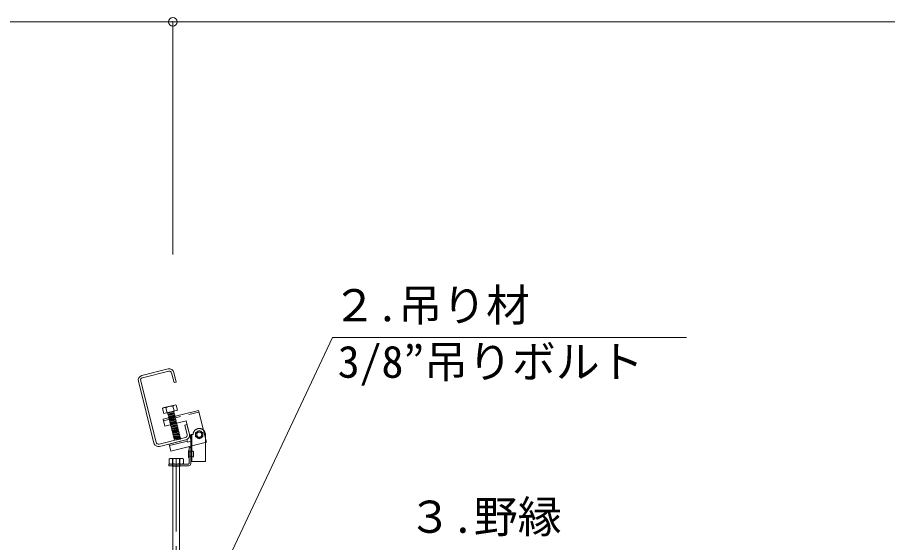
# Model space of a CAD drawing. Units: millimetres on the paper, enlarged 5 times, with parts at other scales. Extents: x -1379 to 1379, y -984 to 973.
# Drawn here: x -984.2 to -686.7, y -188.2 to -8.5 of the extents above; entities that cross this region are included whole.
import ezdxf
from ezdxf.enums import TextEntityAlignment as Align

# ---------------------------------------------------------------- set-up
doc = ezdxf.new("R2010")
doc.units = ezdxf.units.MM
doc.header["$LTSCALE"] = 5
doc.header["$PDMODE"] = 32
doc.header["$PDSIZE"] = 3
for name, pattern in [('CHAIN1', [8, 5, -1, 1, -1]), ('DASHED1', [1.8, 1.2, -0.6]), ('DASHED2', [3, 2, -1])]:
    doc.linetypes.add(name, pattern=pattern)
for name, color, linetype, lineweight in [('2-0_中心線', 3, 'Continuous', 18), ('2-1_中線', 7, 'Continuous', 18), ('2-2_太線１', 3, 'Continuous', 18), ('2-4_細線', 7, 'Continuous', 18), ('2-5_寸法', 4, 'Continuous', 9), ('2-6_文字', 7, 'Continuous', 18)]:
    doc.layers.add(name, color=color, linetype=linetype, lineweight=lineweight)
doc.styles.add('ＭＳ ゴシック', font='')
doc.styles.get('ＭＳ ゴシック').set_extended_font_data('MS Gothic')

msp = doc.modelspace()

# ---------------------------------------------------------------- linework, layer by layer
at = {"layer": '2-0_中心線', "color": 4, "linetype": 'CHAIN1', "lineweight": 9}
msp.add_line((-929.919, -159.381), (-929.919, -285.237), dxfattribs=at)
at = {"layer": '2-1_中線'}
for p, q in [((-941.67, -131.025), (-932.649, -128.762)), ((-941.475, -131.801), (-932.455, -129.538)), ((-931.484, -130.12), (-930.657, -133.418)), ((-930.708, -129.925), (-929.881, -133.223)), ((-937.528, -154.111), (-942.832, -132.966)), ((-936.753, -153.917), (-942.056, -132.772)), ((-929.881, -133.223), (-930.657, -133.418)), ((-926.231, -147.772), (-927.007, -147.967)), ((-926.18, -151.265), (-927.007, -147.967)), ((-925.404, -151.07), (-926.231, -147.772)), ((-925.404, -151.07), (-926.231, -147.772)), ((-935.782, -154.498), (-926.761, -152.235)), ((-935.587, -155.274), (-926.567, -153.011)), ((-924.919, -154.356), (-924.919, -160.381)), ((-925.744, -158.994), (-925.744, -156.769)), ((-925.494, -158.994), (-925.494, -156.769)), ((-932.373, -159.581), (-932.027, -159.381)), ((-932.373, -159.581), (-932.373, -161.106)), ((-931.146, -159.581), (-931.146, -161.106)), ((-928.693, -159.581), (-928.693, -161.106)), ((-927.466, -159.581), (-927.812, -159.381)), ((-927.466, -159.581), (-927.466, -161.106)), ((-932.373, -161.106), (-932.027, -161.306)), ((-927.466, -161.106), (-927.812, -161.306))]:
    msp.add_line(p, q, dxfattribs=at)
at = {"layer": '2-1_中線', "linetype": 'DASHED2'}
msp.add_line((-924.519, -151.231), (-924.519, -160.369), dxfattribs=at)
at = {"layer": '2-1_中線', "linetype": 'DASHED1'}
for p, q in [((-924.519, -157.131), (-925.494, -157.131)), ((-924.519, -158.706), (-924.519, -157.056)), ((-923.944, -158.706), (-923.944, -157.056)), ((-924.519, -158.631), (-925.494, -158.631))]:
    msp.add_line(p, q, dxfattribs=at)
at = {"layer": '2-1_中線'}
msp.add_lwpolyline([(-919.919, -151.231), (-919.919, -160.381), (-924.919, -160.381)], dxfattribs=at)
msp.add_circle((-922.019, -151.231), 0.875, dxfattribs=at)
for centre, radius, start, end in [((-932.26, -130.314), 1.6, 14.08137, 104.08137), ((-932.26, -130.314), 0.8, 14.08137, 104.08137), ((-941.28, -132.577), 1.6, 104.08137, 194.08137), ((-941.28, -132.577), 0.8, 104.08137, 194.08137), ((-926.956, -151.459), 0.8, 284.08137, 14.08137), ((-926.956, -151.459), 1.6, 284.08137, 14.08137), ((-922.019, -151.231), 2.1, 0, 33.55731), ((-935.977, -153.722), 1.6, 194.08137, 284.08137), ((-935.977, -153.722), 0.8, 194.08137, 284.08137), ((-925.619, -156.835), 0.142, 28.07249, 151.92751), ((-931.76, -160.569), 1.163, 58.15533, 118.15533), ((-929.919, -163.794), 4.388, 73.76424, 106.23576), ((-928.079, -160.569), 1.163, 61.84467, 121.84467), ((-925.619, -158.927), 0.142, 208.07249, 331.92751), ((-931.76, -160.118), 1.163, 241.84467, 301.84467), ((-929.919, -156.893), 4.388, 253.76424, 286.23576), ((-928.079, -160.118), 1.163, 238.15533, 298.15533)]:
    msp.add_arc(centre, radius, start, end, dxfattribs=at)
at = {"layer": '2-1_中線', "linetype": 'DASHED1'}
for centre, start, end in [((-924.232, -157.324), 43.00287, 136.99713), ((-924.232, -158.438), 223.00287, 316.99713)]:
    msp.add_arc(centre, 0.393, start, end, dxfattribs=at)
at = {"layer": '2-2_太線１'}
for p, q in [((-934.416, -145.948), (-922.287, -142.924)), ((-922.287, -142.924), (-919.565, -153.84)), ((-934.416, -145.948), (-933.811, -148.374)), ((-933.811, -148.374), (-926.534, -146.559)), ((-926.534, -146.559), (-924.81, -153.473)), ((-932.299, -154.438), (-926.138, -152.902)), ((-932.299, -154.438), (-931.694, -156.864)), ((-932.16, -154.996), (-926.095, -153.484)), ((-919.565, -153.84), (-931.694, -156.864)), ((-926.235, -152.926), (-926.023, -153.775)), ((-926.023, -153.775), (-924.81, -153.473)), ((-925.494, -155.631), (-924.919, -155.631)), ((-925.494, -161.131), (-925.494, -155.631)), ((-924.919, -161.131), (-924.919, -155.631)), ((-931.044, -159.381), (-931.044, -277.89)), ((-928.794, -159.381), (-928.794, -277.89)), ((-932.419, -161.881), (-932.419, -161.306)), ((-925.669, -161.306), (-932.419, -161.306)), ((-925.669, -161.881), (-932.419, -161.881))]:
    msp.add_line(p, q, dxfattribs=at)
at = {"layer": '2-2_太線１', "linetype": 'DASHED1'}
for p, q in [((-934.277, -146.506), (-922.148, -143.482)), ((-931.169, -162.006), (-931.169, -159.381)), ((-928.669, -162.006), (-928.669, -159.381))]:
    msp.add_line(p, q, dxfattribs=at)
at = {"layer": '2-2_太線１'}
msp.add_circle((-922.019, -151.231), 0.875, dxfattribs=at)
for radius in [0.75, 0.175]:
    msp.add_arc((-925.669, -161.131), radius, 270, 0, dxfattribs=at)
at = {"layer": '2-4_細線', "color": 4, "lineweight": 9}
for q in [(-929.918, -231.648), (-755.413, -117.933)]:
    msp.add_line((-876.445, -117.933), q, dxfattribs=at)
at = {"layer": '2-4_細線'}
for p, q in [((-934.601, -142.31), (-934.178, -144.008)), ((-934.601, -142.31), (-934.178, -144.008)), ((-930.526, -141.113), (-934.055, -141.993)), ((-930.526, -141.113), (-934.055, -141.993)), ((-933.425, -142.017), (-933.001, -143.715)), ((-933.425, -142.017), (-933.001, -143.715)), ((-931.072, -141.43), (-930.649, -143.128)), ((-931.072, -141.43), (-930.649, -143.128)), ((-932.78, -143.659), (-930.836, -143.32)), ((-932.746, -143.796), (-930.802, -143.456)), ((-932.678, -144.069), (-930.734, -143.729)), ((-932.644, -144.205), (-930.7, -143.865)), ((-932.576, -144.478), (-930.632, -144.138)), ((-932.542, -144.615), (-930.598, -144.275)), ((-932.44, -145.024), (-932.542, -145.194)), ((-932.542, -145.194), (-932.372, -145.297)), ((-932.474, -144.887), (-930.53, -144.548)), ((-932.474, -144.887), (-932.44, -145.024)), ((-932.44, -145.024), (-930.496, -144.684)), ((-932.372, -145.297), (-930.428, -144.957)), ((-932.372, -145.297), (-932.338, -145.433)), ((-930.733, -143.149), (-930.836, -143.32)), ((-930.53, -144.548), (-930.496, -144.684)), ((-931.726, -147.889), (-931.828, -148.06)), ((-931.828, -148.06), (-931.658, -148.162)), ((-931.734, -147.856), (-931.726, -147.889)), ((-931.726, -147.889), (-929.781, -147.549)), ((-931.658, -148.162), (-929.713, -147.822)), ((-931.624, -148.299), (-929.679, -147.959)), ((-931.555, -148.572), (-929.611, -148.232)), ((-931.521, -148.708), (-929.577, -148.368)), ((-931.453, -148.981), (-929.509, -148.641)), ((-930.291, -147.496), (-929.815, -147.413)), ((-929.79, -147.371), (-929.815, -147.413)), ((-929.815, -147.413), (-929.781, -147.549)), ((-931.419, -149.117), (-929.475, -148.777)), ((-931.351, -149.39), (-929.407, -149.05)), ((-931.215, -149.936), (-931.318, -150.106)), ((-931.318, -150.106), (-931.147, -150.209)), ((-931.317, -149.527), (-929.373, -149.187)), ((-931.249, -149.8), (-929.305, -149.46)), ((-931.249, -149.8), (-931.215, -149.936)), ((-931.113, -150.345), (-931.216, -150.516)), ((-931.216, -150.516), (-931.045, -150.618)), ((-931.215, -149.936), (-929.271, -149.596)), ((-931.147, -150.209), (-929.203, -149.869)), ((-931.147, -150.209), (-931.113, -150.345)), ((-931.011, -150.755), (-931.114, -150.925)), ((-931.114, -150.925), (-930.943, -151.028)), ((-931.113, -150.345), (-929.169, -150.005)), ((-931.045, -150.618), (-929.101, -150.278)), ((-931.045, -150.618), (-931.011, -150.755)), ((-930.909, -151.164), (-931.012, -151.334)), ((-931.012, -151.334), (-930.841, -151.437)), ((-931.011, -150.755), (-929.067, -150.415)), ((-930.943, -151.028), (-928.999, -150.688)), ((-930.943, -151.028), (-930.909, -151.164)), ((-930.909, -151.164), (-928.965, -150.824)), ((-930.807, -151.573), (-930.909, -151.744)), ((-930.909, -151.744), (-930.739, -151.846)), ((-930.841, -151.437), (-928.897, -151.097)), ((-930.841, -151.437), (-930.807, -151.573)), ((-930.807, -151.573), (-928.863, -151.234)), ((-930.739, -151.846), (-928.795, -151.506)), ((-930.705, -151.983), (-928.761, -151.643)), ((-930.705, -151.983), (-930.807, -152.153)), ((-930.807, -152.153), (-930.637, -152.256)), ((-930.739, -151.846), (-930.705, -151.983)), ((-930.603, -152.392), (-930.705, -152.562)), ((-930.705, -152.562), (-930.535, -152.665)), ((-930.637, -152.256), (-928.693, -151.916)), ((-930.637, -152.256), (-930.603, -152.392)), ((-930.603, -152.392), (-928.659, -152.052)), ((-930.501, -152.801), (-930.603, -152.972)), ((-930.603, -152.972), (-930.433, -153.074)), ((-930.535, -152.665), (-928.591, -152.325)), ((-930.535, -152.665), (-930.501, -152.801)), ((-930.501, -152.801), (-928.557, -152.462)), ((-930.433, -153.074), (-928.489, -152.734))]:
    msp.add_line(p, q, dxfattribs=at)
at = {"layer": '2-4_細線', "linetype": 'DASHED2'}
for p, q in [((-932.338, -145.433), (-932.44, -145.604)), ((-932.44, -145.604), (-932.27, -145.706)), ((-932.338, -145.433), (-930.394, -145.093)), ((-932.27, -145.706), (-930.326, -145.366)), ((-932.236, -145.843), (-930.292, -145.503)), ((-932.168, -146.115), (-930.224, -145.776)), ((-930.428, -144.957), (-930.394, -145.093)), ((-932.134, -146.252), (-930.19, -145.912)), ((-932.066, -146.525), (-930.121, -146.185)), ((-932.032, -146.661), (-930.087, -146.321)), ((-931.964, -146.934), (-930.019, -146.594)), ((-931.93, -147.071), (-929.985, -146.731)), ((-931.862, -147.343), (-929.917, -147.004)), ((-931.828, -147.48), (-929.883, -147.14)), ((-931.76, -147.753), (-930.291, -147.496)), ((-931.76, -147.753), (-931.734, -147.856)), ((-929.713, -147.243), (-929.79, -147.371))]:
    msp.add_line(p, q, dxfattribs=at)
at = {"layer": '2-4_細線'}
for points in [[(-929.896, -141.137), (-929.472, -142.835), (-934.178, -144.008)], [(-929.896, -141.137), (-929.472, -142.835), (-934.178, -144.008)], [(-932.78, -143.659), (-932.746, -143.796), (-932.849, -143.966), (-932.678, -144.069)], [(-932.678, -144.069), (-932.644, -144.205), (-932.747, -144.376), (-932.576, -144.478)], [(-932.576, -144.478), (-932.542, -144.615), (-932.644, -144.785), (-932.474, -144.887)], [(-930.836, -143.32), (-930.802, -143.456), (-930.631, -143.558), (-930.734, -143.729)], [(-930.734, -143.729), (-930.7, -143.865), (-930.529, -143.968), (-930.632, -144.138)], [(-930.632, -144.138), (-930.598, -144.275), (-930.427, -144.377), (-930.53, -144.548)], [(-930.496, -144.684), (-930.325, -144.786), (-930.428, -144.957)], [(-931.658, -148.162), (-931.624, -148.299), (-931.726, -148.469), (-931.555, -148.572)], [(-931.555, -148.572), (-931.521, -148.708), (-931.624, -148.878), (-931.453, -148.981)], [(-929.781, -147.549), (-929.611, -147.652), (-929.713, -147.822)], [(-929.713, -147.822), (-929.679, -147.959), (-929.509, -148.061), (-929.611, -148.232)], [(-929.611, -148.232), (-929.577, -148.368), (-929.407, -148.471), (-929.509, -148.641)], [(-929.509, -148.641), (-929.475, -148.777), (-929.305, -148.88), (-929.407, -149.05)], [(-931.453, -148.981), (-931.419, -149.117), (-931.522, -149.288), (-931.351, -149.39)], [(-931.351, -149.39), (-931.317, -149.527), (-931.42, -149.697), (-931.249, -149.8)], [(-929.407, -149.05), (-929.373, -149.187), (-929.203, -149.289), (-929.305, -149.46)], [(-929.305, -149.46), (-929.271, -149.596), (-929.101, -149.699), (-929.203, -149.869)], [(-929.203, -149.869), (-929.169, -150.005), (-928.998, -150.108), (-929.101, -150.278)], [(-929.101, -150.278), (-929.067, -150.415), (-928.896, -150.517), (-928.999, -150.688)], [(-928.999, -150.688), (-928.965, -150.824), (-928.794, -150.927), (-928.897, -151.097)], [(-928.897, -151.097), (-928.863, -151.234), (-928.692, -151.336), (-928.795, -151.506)], [(-928.795, -151.506), (-928.761, -151.643), (-928.59, -151.745), (-928.693, -151.916)], [(-928.693, -151.916), (-928.659, -152.052), (-928.488, -152.155), (-928.591, -152.325)], [(-928.591, -152.325), (-928.557, -152.462), (-928.386, -152.564), (-928.489, -152.734)]]:
    msp.add_lwpolyline(points, dxfattribs=at)
at = {"layer": '2-4_細線', "linetype": 'DASHED2'}
for points in [[(-932.27, -145.706), (-932.236, -145.843), (-932.338, -146.013), (-932.168, -146.115)], [(-930.394, -145.093), (-930.223, -145.196), (-930.326, -145.366)], [(-930.326, -145.366), (-930.292, -145.503), (-930.121, -145.605), (-930.224, -145.776)], [(-930.224, -145.776), (-930.19, -145.912), (-930.019, -146.014), (-930.121, -146.185)], [(-932.168, -146.115), (-932.134, -146.252), (-932.236, -146.422), (-932.066, -146.525)], [(-932.066, -146.525), (-932.032, -146.661), (-932.134, -146.832), (-931.964, -146.934)], [(-931.964, -146.934), (-931.93, -147.071), (-932.032, -147.241), (-931.862, -147.343)], [(-931.862, -147.343), (-931.828, -147.48), (-931.93, -147.65), (-931.76, -147.753)], [(-930.121, -146.185), (-930.087, -146.321), (-929.917, -146.424), (-930.019, -146.594)], [(-930.019, -146.594), (-929.985, -146.731), (-929.815, -146.833), (-929.917, -147.004)], [(-929.917, -147.004), (-929.883, -147.14), (-929.713, -147.243)]]:
    msp.add_lwpolyline(points, dxfattribs=at)
at = {"layer": '2-4_細線', "color": 4, "lineweight": 9}
msp.add_lwpolyline([(-922.019, -149.788), (-920.769, -150.509), (-920.769, -151.953), (-922.019, -152.674), (-923.269, -151.953), (-923.269, -150.509)], close=True, dxfattribs=at)
msp.add_circle((-922.019, -151.231), 1.25, dxfattribs=at)
at = {"layer": '2-4_細線'}
for centre, radius, start, end in [((-933.78, -143.097), 1.138, 71.79741, 136.20261), ((-933.78, -143.097), 1.138, 71.79741, 136.20261), ((-931.254, -145.714), 4.287, 87.57359, 120.42642), ((-931.254, -145.714), 4.287, 87.57359, 120.42642), ((-930.251, -142.217), 1.137, 71.79578, 136.20424), ((-930.251, -142.217), 1.137, 71.79578, 136.20424)]:
    msp.add_arc(centre, radius, start, end, dxfattribs=at)
at = {"layer": '2-5_寸法'}
for p, q in [((-931.077, -9.951), (-1231.077, -9.951)), ((-631.077, -9.951), (-931.077, -9.951)), ((-931.077, -9.951), (-931.077, -89.626))]:
    msp.add_line(p, q, dxfattribs=at)
at = {"layer": '2-5_寸法', "color": 3}
msp.add_point((-931.077, -9.951), dxfattribs=at)
at = {"layer": '2-6_文字'}
for p, q in [((-925.3, -151.508), (-926.231, -147.772)), ((-927.812, -159.381), (-932.027, -159.381)), ((-927.812, -161.306), (-932.027, -161.306)), ((-931.303, -162.006), (-931.303, -161.881)), ((-928.535, -162.006), (-931.303, -162.006)), ((-928.535, -162.006), (-928.535, -161.881))]:
    msp.add_line(p, q, dxfattribs=at)
at = {"layer": '2-6_文字', "linetype": 'DASHED2'}
for p, q in [((-924.919, -151.231), (-924.119, -151.231)), ((-924.919, -154.356), (-924.919, -151.231))]:
    msp.add_line(p, q, dxfattribs=at)
msp.add_arc((-922.019, -151.231), 2.1, 33.55731, 180, dxfattribs=at)

# ---------------------------------------------------------------- texts
at = {"layer": '2-6_文字', "style": 'ＭＳ ゴシック'}
for s, p in [('２.吊り材', (-876.445, -115.739)), ('3/8”吊りボルト', (-874.673, -135.07)), ('３.野縁', (-850.623, -188.12))]:
    msp.add_text(s, height=11, dxfattribs=at).set_placement(p, align=Align.BOTTOM_LEFT)

doc.saveas('drawing.dxf')
